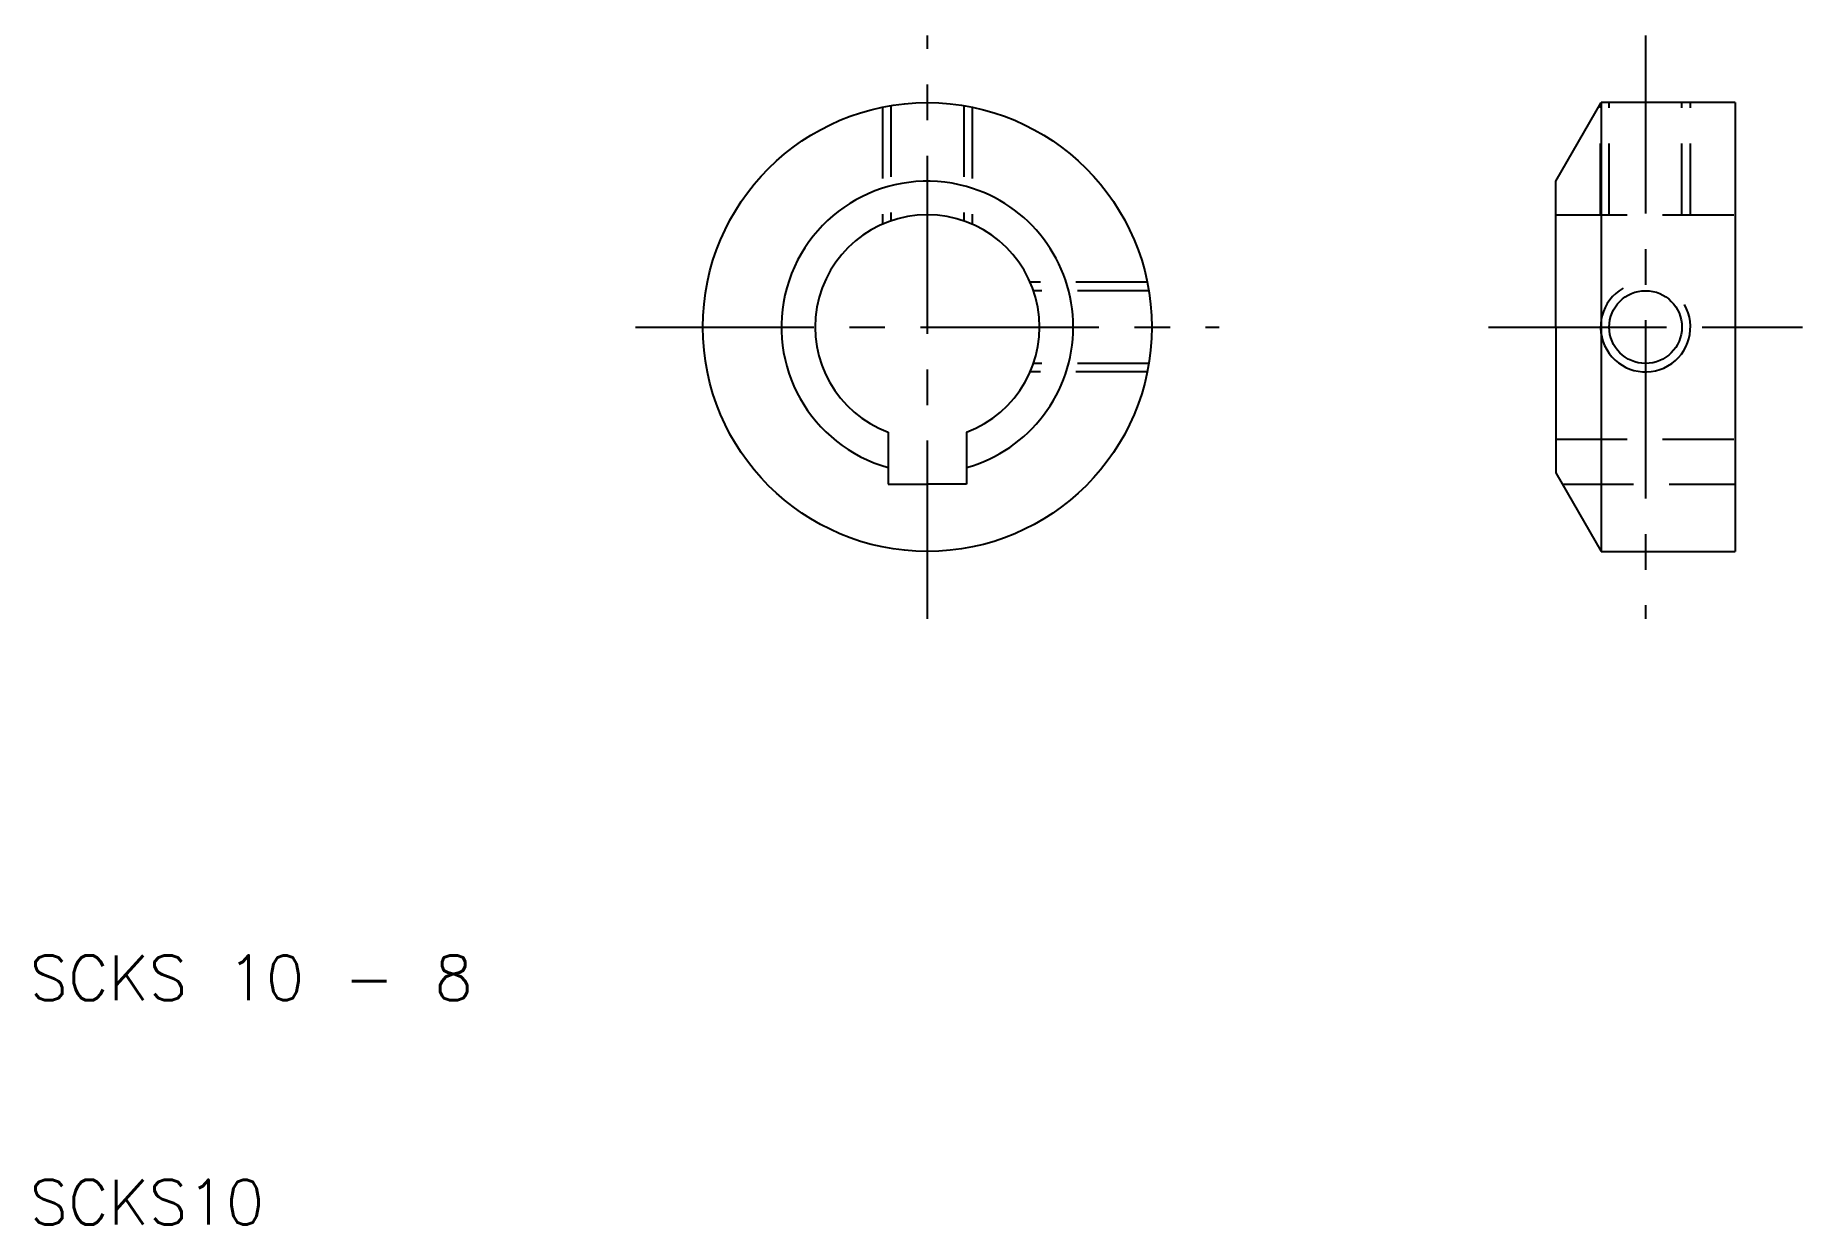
# Model space of a CAD drawing. Extents: x 10.3 to 89, y 10 to 63.
import ezdxf

# ---------------------------------------------------------------- set-up
doc = ezdxf.new("R2010")
doc.units = 0
doc.header["$LTSCALE"] = 0.25
doc.linetypes.add('CENTER', pattern=[50.8, 31.75, -6.35, 6.35, -6.35])
doc.linetypes.add('DASHED', pattern=[19.05, 12.7, -6.35])
doc.layers.get('0').update_dxf_attribs({"linetype": 'CONTINUOUS'})
doc.layers.add('CENTER', color=1, linetype='CENTER')
doc.styles.get("Standard").update_dxf_attribs({"font": 'txt.shx', "bigfont": 'extfont.shx'})

msp = doc.modelspace()

# ---------------------------------------------------------------- linework, layer by layer
at = {"color": 3, "linetype": 'DASHED'}
for p, q in [((48.379, 59.868), (48.379, 54.73)), ((51.621, 59.868), (51.621, 54.73)), ((80, 55), (80, 59.964)), ((80.379, 55), (80.379, 60)), ((83.621, 55), (83.621, 60)), ((84, 55), (84, 60)), ((48, 59.798), (48, 54.583)), ((52, 59.798), (52, 54.583)), ((78, 55), (86, 55)), ((59.798, 52), (54.583, 52)), ((59.868, 51.621), (54.73, 51.621)), ((59.868, 48.379), (54.73, 48.379)), ((59.798, 48), (54.583, 48)), ((78, 45), (86, 45)), ((78.289, 43), (86, 43))]:
    msp.add_line(p, q, dxfattribs=at)
for p, q in [((78, 56.5), (80.021, 60)), ((80.021, 60), (80.021, 40)), ((86, 60), (80.021, 60)), ((86, 60), (86, 50)), ((78, 50), (78, 56.5)), ((78, 50), (78, 43.5)), ((86, 50), (86, 40)), ((48.25, 45.316), (48.25, 43)), ((51.75, 45.316), (51.75, 43)), ((78, 43.5), (80.021, 40)), ((48.25, 43), (50, 43)), ((51.75, 43), (50, 43)), ((80.021, 40), (86, 40))]:
    msp.add_line(p, q)
for centre, radius in [((50, 50), 10), ((82, 50), 1.621)]:
    msp.add_circle(centre, radius)
for radius, start, end in [(6.5, 74.3815, 254.3815), (6.5, 285.6185, 74.3815), (5, 90, 249.51268), (5, 290.48732, 90)]:
    msp.add_arc((50, 50), radius, start, end)
at = {"color": 3}
msp.add_arc((82, 50), 2, 120, 30, dxfattribs=at)
at = {"layer": 'CENTER', "color": 1, "linetype": 'CENTER'}
for p, q in [((50, 37), (50, 63)), ((82, 63), (82, 37)), ((37, 50), (63, 50)), ((75, 50), (86, 50)), ((86, 50), (89, 50))]:
    msp.add_line(p, q, dxfattribs=at)

# ---------------------------------------------------------------- texts
for s, p in [('SCKS 10 - 8', (10, 20)), ('SCKS10', (10, 10))]:
    msp.add_text(s, height=2).set_placement(p)

doc.saveas('drawing.dxf')
